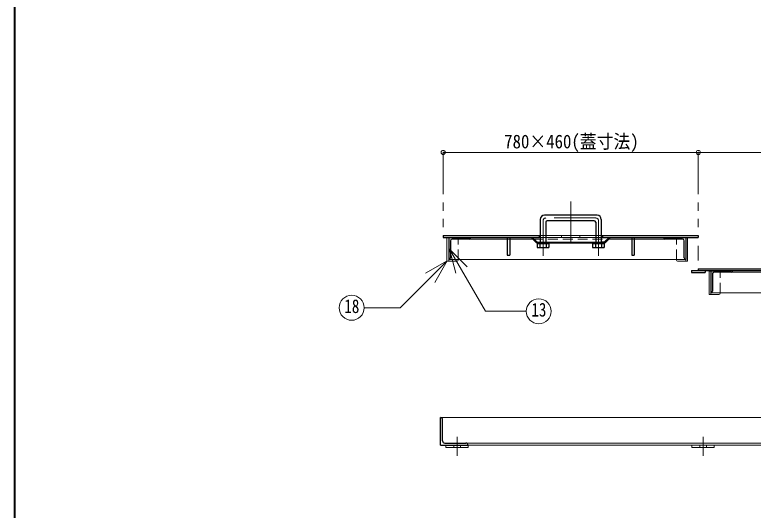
# Model space of a CAD drawing. Units: millimetres at full size, sheet at 1:15; details may follow other scales. Extents: x -3137 to 2938, y -2236 to 1979.
# Drawn here: x -3137 to -1806, y -363 to 531 of the extents above; entities that cross this region are included whole.
import ezdxf
from ezdxf.enums import TextEntityAlignment as Align

# ---------------------------------------------------------------- set-up
doc = ezdxf.new("R2010")
doc.units = ezdxf.units.MM
doc.header["$LTSCALE"] = 15
doc.header["$PDMODE"] = 32
doc.header["$PDSIZE"] = 7.5
doc.linetypes.add('CHAIN1', pattern=[8, 5, -1, 1, -1])
doc.linetypes.add('DASHED1', pattern=[1.8, 1.2, -0.6])
doc.layers.add('0-0_ﾚｲﾔ1', color=4, linetype='Continuous', lineweight=9)
doc.styles.add('ＭＳ ゴシック', font='')
doc.styles.get('ＭＳ ゴシック').set_extended_font_data('MS Gothic')

msp = doc.modelspace()

# ---------------------------------------------------------------- linework, layer by layer
at = {"layer": '0-0_ﾚｲﾔ1', "color": 1, "lineweight": 40}
msp.add_line((-3137.36, -2235.57), (-3137.36, 1979.43), dxfattribs=at)
at = {"layer": '0-0_ﾚｲﾔ1', "linetype": 'CHAIN1'}
for p, q in [((-2364.86, 282.63), (-2364.86, 147.63)), ((-1904.86, 282.63), (-1904.86, 147.63)), ((-2134.86, 194.43), (-2134.86, 114.43)), ((-2089.86, 164.43), (-2179.86, 164.43)), ((-2184.86, 159.43), (-2184.86, 95.93)), ((-2084.86, 159.43), (-2084.86, 95.93)), ((-1904.86, 114.43), (-1904.86, 87.63)), ((-2339.86, -264.57), (-2339.86, -230.57)), ((-1896.36, -264.57), (-1896.36, -230.57))]:
    msp.add_line(p, q, dxfattribs=at)
at = {"layer": '0-0_ﾚｲﾔ1'}
for p, q in [((-2364.86, 282.63), (-1904.86, 282.63)), ((-1904.86, 282.63), (-1444.86, 282.63)), ((-2317.86, 126.43), (-2249.36, 126.43)), ((-2244.86, 126.43), (-2203.36, 126.43)), ((-2118.28, 132.63), (-2151.44, 132.63)), ((-2151.44, 129.43), (-2118.28, 129.43)), ((-2066.36, 126.43), (-2024.86, 126.43)), ((-2020.36, 126.43), (-1964.36, 126.43)), ((-2354.86, 89.43), (-1927.36, 89.43)), ((-2340.06, 86.63), (-2354.86, 86.63)), ((-2338.06, 88.63), (-2338.06, 89.43)), ((-1944.16, 88.63), (-1944.16, 89.43)), ((-1942.16, 86.63), (-1927.36, 86.63)), ((-1789.36, 66.43), (-1845.36, 66.43)), ((-1882.36, 29.43), (-1467.36, 29.43)), ((-1865.56, 28.63), (-1865.56, 29.43)), ((-1867.56, 26.63), (-1882.36, 26.63)), ((-2359.86, -249.57), (-2359.86, -245.57)), ((-2359.86, -249.57), (-2319.86, -249.57)), ((-2319.86, -249.57), (-2319.86, -245.57)), ((-1916.36, -249.57), (-1916.36, -245.57)), ((-1916.36, -249.57), (-1876.36, -249.57)), ((-1876.36, -249.57), (-1876.36, -245.57))]:
    msp.add_line(p, q, dxfattribs=at)
at = {"layer": '0-0_ﾚｲﾔ1', "color": 5, "lineweight": 25}
for p, q in [((-2189.86, 161.93), (-2189.86, 118.93)), ((-2087.36, 169.43), (-2182.36, 169.43)), ((-2079.86, 161.93), (-2079.86, 118.93)), ((-2179.86, 156.93), (-2179.86, 118.93)), ((-2092.36, 159.43), (-2177.36, 159.43)), ((-2089.86, 156.93), (-2089.86, 118.93)), ((-2364.86, 132.63), (-2191.86, 132.63)), ((-2364.86, 132.63), (-2364.86, 129.43)), ((-2364.86, 129.43), (-2191.86, 129.43)), ((-2354.86, 129.43), (-2354.86, 89.43)), ((-2351.86, 123.43), (-2351.86, 92.43)), ((-2317.86, 126.43), (-2348.86, 126.43)), ((-2249.36, 129.43), (-2249.36, 97.43)), ((-2244.86, 129.43), (-2244.86, 97.43)), ((-2197.24, 120.31), (-2206.36, 129.43)), ((-2196.62, 121.81), (-2204.24, 129.43)), ((-2194.49, 120.93), (-2190.86, 120.93)), ((-2191.86, 132.63), (-2191.86, 129.43)), ((-2190.86, 120.93), (-2190.86, 119.43)), ((-2178.86, 120.93), (-2178.86, 119.43)), ((-2178.86, 120.93), (-2090.86, 120.93)), ((-2090.86, 120.93), (-2090.86, 119.43)), ((-2078.86, 120.93), (-2078.86, 119.43)), ((-2075.22, 120.93), (-2078.86, 120.93)), ((-2077.86, 132.63), (-1904.86, 132.63)), ((-2077.86, 132.63), (-2077.86, 129.43)), ((-2077.86, 129.43), (-1904.86, 129.43)), ((-2073.1, 121.81), (-2065.48, 129.43)), ((-2072.48, 120.31), (-2063.36, 129.43)), ((-2024.86, 129.43), (-2024.86, 97.43)), ((-2020.36, 129.43), (-2020.36, 97.43)), ((-1933.36, 126.43), (-1964.36, 126.43)), ((-1930.36, 92.43), (-1930.36, 123.43)), ((-1927.36, 129.43), (-1927.36, 89.43)), ((-1904.86, 132.63), (-1904.86, 129.43)), ((-2195.36, 118.43), (-2193.86, 118.93)), ((-2195.36, 118.43), (-2174.36, 118.43)), ((-2195.36, 118.43), (-2195.36, 111.43)), ((-2195.36, 111.43), (-2174.36, 111.43)), ((-2195.36, 111.43), (-2193.86, 110.93)), ((-2195.12, 119.43), (-2190.86, 119.43)), ((-2193.86, 118.93), (-2175.86, 118.93)), ((-2193.86, 110.93), (-2190.36, 111.43)), ((-2193.86, 110.93), (-2175.86, 110.93)), ((-2190.36, 118.43), (-2190.36, 111.43)), ((-2190.36, 111.43), (-2184.86, 110.93)), ((-2184.86, 110.93), (-2179.36, 111.43)), ((-2179.36, 118.43), (-2179.36, 111.43)), ((-2179.36, 111.43), (-2175.86, 110.93)), ((-2178.86, 119.43), (-2090.86, 119.43)), ((-2095.36, 118.43), (-2093.86, 118.93)), ((-2095.36, 118.43), (-2074.36, 118.43)), ((-2095.36, 111.43), (-2074.36, 111.43)), ((-2093.86, 118.93), (-2075.86, 118.93)), ((-2093.86, 110.93), (-2075.86, 110.93)), ((-2090.36, 118.43), (-2090.36, 111.43)), ((-2084.86, 118.93), (-2079.36, 118.43)), ((-2079.36, 118.43), (-2075.86, 118.93)), ((-2078.86, 119.43), (-2074.6, 119.43)), ((-2074.36, 111.43), (-2075.86, 110.93)), ((-2249.36, 97.43), (-2244.86, 97.43)), ((-2024.86, 97.43), (-2020.36, 97.43)), ((-1917.36, 69.43), (-1731.86, 69.43)), ((-1917.36, 69.43), (-1917.36, 66.23)), ((-1904.86, 72.63), (-1731.86, 72.63)), ((-1904.86, 72.63), (-1904.86, 69.43)), ((-1892.36, 69.43), (-1892.36, 66.23)), ((-1882.36, 69.43), (-1882.36, 29.43)), ((-1917.36, 66.23), (-1892.36, 66.23)), ((-1879.36, 63.43), (-1879.36, 32.43)), ((-1845.36, 66.43), (-1876.36, 66.43)), ((-2369.86, -245.57), (-2369.86, -195.57)), ((-2365.86, -237.57), (-2365.86, -199.57)), ((-2369.86, -245.57), (-2319.86, -245.57)), ((-2361.86, -241.57), (-2323.86, -241.57))]:
    msp.add_line(p, q, dxfattribs=at)
at = {"layer": '0-0_ﾚｲﾔ1', "color": 7, "lineweight": 18}
for p, q in [((-2358.06, 128.63), (-2358.06, 86.63)), ((-2358.06, 128.63), (-2354.86, 128.63)), ((-2191.86, 132.63), (-2189.86, 132.63)), ((-2191.86, 129.43), (-2189.86, 129.43)), ((-2190.86, 120.93), (-2189.86, 120.93)), ((-2179.86, 132.63), (-2151.44, 132.63)), ((-2179.86, 129.43), (-2151.44, 129.43)), ((-2178.86, 120.93), (-2179.86, 120.93)), ((-2151.44, 132.63), (-2151.44, 129.43)), ((-2118.28, 132.63), (-2089.86, 132.63)), ((-2118.28, 132.63), (-2118.28, 129.43)), ((-2118.28, 129.43), (-2089.86, 129.43)), ((-2090.86, 120.93), (-2089.86, 120.93)), ((-2079.86, 132.63), (-2077.86, 132.63)), ((-2079.86, 129.43), (-2077.86, 129.43)), ((-2078.86, 120.93), (-2079.86, 120.93)), ((-1927.36, 128.63), (-1924.16, 128.63)), ((-1924.16, 128.63), (-1924.16, 86.63)), ((-2353.44, 108.11), (-2341.79, 64.64)), ((-2353.44, 108.11), (-2288.77, -3.9)), ((-2353.44, 108.11), (-2321.62, 76.29)), ((-2190.86, 119.43), (-2189.86, 119.43)), ((-2178.86, 119.43), (-2179.86, 119.43)), ((-2090.86, 119.43), (-2089.86, 119.43)), ((-2078.86, 119.43), (-2079.86, 119.43)), ((-2357.58, 87.29), (-2442.41, 2.46)), ((-2357.58, 87.29), (-2396.55, 64.79)), ((-2357.58, 87.29), (-2380.08, 48.32)), ((-2354.86, 86.63), (-2358.06, 86.63)), ((-2354.86, 89.43), (-2354.86, 86.63)), ((-1927.36, 89.43), (-1927.36, 86.63)), ((-1927.36, 86.63), (-1924.16, 86.63)), ((-1882.36, 29.43), (-1882.36, 26.63)), ((-1882.36, 26.63), (-1885.56, 26.63)), ((-2507.37, 2.46), (-2442.41, 2.46)), ((-2288.77, -3.9), (-2215.1, -3.9)), ((-979.86, -195.57), (-2369.86, -195.57)), ((-2323.86, -241.57), (-1025.86, -241.57)), ((-2319.86, -245.57), (-1029.86, -245.57))]:
    msp.add_line(p, q, dxfattribs=at)
at = {"layer": '0-0_ﾚｲﾔ1', "linetype": 'DASHED1'}
for p, q in [((-2354.86, 128.63), (-2338.06, 128.63)), ((-2338.06, 89.43), (-2338.06, 128.63)), ((-2249.36, 126.43), (-2244.86, 126.43)), ((-2203.36, 126.43), (-2066.36, 126.43)), ((-2189.86, 132.63), (-2179.86, 132.63)), ((-2189.86, 129.43), (-2179.86, 129.43)), ((-2189.86, 120.93), (-2179.86, 120.93)), ((-2079.86, 132.63), (-2089.86, 132.63)), ((-2079.86, 129.43), (-2089.86, 129.43)), ((-2079.86, 120.93), (-2089.86, 120.93)), ((-2024.86, 126.43), (-2020.36, 126.43)), ((-1944.16, 89.43), (-1944.16, 128.63)), ((-1927.36, 128.63), (-1944.16, 128.63)), ((-2189.86, 119.43), (-2179.86, 119.43)), ((-2079.86, 119.43), (-2089.86, 119.43)), ((-1882.36, 68.63), (-1865.56, 68.63)), ((-1865.56, 29.43), (-1865.56, 68.63)), ((-2345.86, -249.57), (-2345.86, -245.57)), ((-2333.86, -249.57), (-2333.86, -245.57)), ((-1902.36, -249.57), (-1902.36, -245.57)), ((-1890.36, -249.57), (-1890.36, -245.57))]:
    msp.add_line(p, q, dxfattribs=at)
at = {"layer": '0-0_ﾚｲﾔ1', "color": 5, "lineweight": 25}
for points in [[(-2193.86, 118.93), (-2190.36, 118.43), (-2184.86, 118.93)], [(-2184.86, 118.93), (-2179.36, 118.43), (-2175.86, 118.93)], [(-2175.86, 118.93), (-2174.36, 118.43), (-2174.36, 111.43), (-2175.86, 110.93)], [(-2095.36, 118.43), (-2095.36, 111.43), (-2093.86, 110.93), (-2090.36, 111.43)], [(-2093.86, 118.93), (-2090.36, 118.43), (-2084.86, 118.93)], [(-2090.36, 111.43), (-2084.86, 110.93), (-2079.36, 111.43)], [(-2079.36, 118.43), (-2079.36, 111.43), (-2075.86, 110.93)], [(-2075.86, 118.93), (-2074.36, 118.43), (-2074.36, 111.43)]]:
    msp.add_lwpolyline(points, dxfattribs=at)
at = {"layer": '0-0_ﾚｲﾔ1', "color": 7, "lineweight": 18}
msp.add_lwpolyline([(-1882.36, 68.63), (-1885.56, 68.63), (-1885.56, 26.63)], dxfattribs=at)
for centre in [(-2529.87, 2.46), (-2192.6, -3.9)]:
    msp.add_circle(centre, 22.5, dxfattribs=at)
at = {"layer": '0-0_ﾚｲﾔ1', "color": 5, "lineweight": 25}
for centre, radius, start, end in [((-2182.36, 161.93), 7.5, 90, 180), ((-2087.36, 161.93), 7.5, 0, 90), ((-2177.36, 156.93), 2.5, 90, 180), ((-2092.36, 156.93), 2.5, 0, 90), ((-2348.86, 123.43), 3, 90, 180), ((-2317.86, 129.43), 3, 270, 0), ((-2195.12, 122.43), 3, 225, 270), ((-2194.49, 123.93), 3, 225, 270), ((-2075.22, 123.93), 3, 270, 315), ((-2074.6, 122.43), 3, 270, 315), ((-1964.36, 129.43), 3, 180, 270), ((-1933.36, 123.43), 3, 0, 90), ((-2354.86, 92.43), 3, 270, 0), ((-1927.36, 92.43), 3, 180, 270), ((-1845.36, 69.43), 3, 270, 0), ((-1876.36, 63.43), 3, 90, 180), ((-1882.36, 32.43), 3, 270, 0), ((-2369.86, -199.57), 4, 0, 90), ((-2361.86, -237.57), 4, 180, 270), ((-2323.86, -245.57), 4, 0, 90)]:
    msp.add_arc(centre, radius, start, end, dxfattribs=at)
at = {"layer": '0-0_ﾚｲﾔ1', "linetype": 'CHAIN1'}
for centre, start, end in [((-2179.86, 159.43), 90, 180), ((-2089.86, 159.43), 0, 90)]:
    msp.add_arc(centre, 5, start, end, dxfattribs=at)
at = {"layer": '0-0_ﾚｲﾔ1'}
for centre, start, end in [((-2340.06, 88.63), 270, 0), ((-1942.16, 88.63), 180, 270), ((-1867.56, 28.63), 270, 0)]:
    msp.add_arc(centre, 2, start, end, dxfattribs=at)
at = {"layer": '0-0_ﾚｲﾔ1', "color": 1}
for p in [(-2364.86, 282.63), (-1904.86, 282.63)]:
    msp.add_point(p, dxfattribs=at)

# ---------------------------------------------------------------- texts
at = {"layer": '0-0_ﾚｲﾔ1', "color": 7, "style": 'ＭＳ ゴシック'}
for s, width, p in [('780×460(蓋寸法)', 0.9, (-2254.86, 282.63)), ('18', 0.8, (-2543, -14.41)), ('13', 0.8, (-2205.72, -20.77))]:
    msp.add_text(s, height=24.74, dxfattribs=dict(at, width=width)).set_placement(p, align=Align.BOTTOM_LEFT)

doc.saveas('drawing.dxf')
